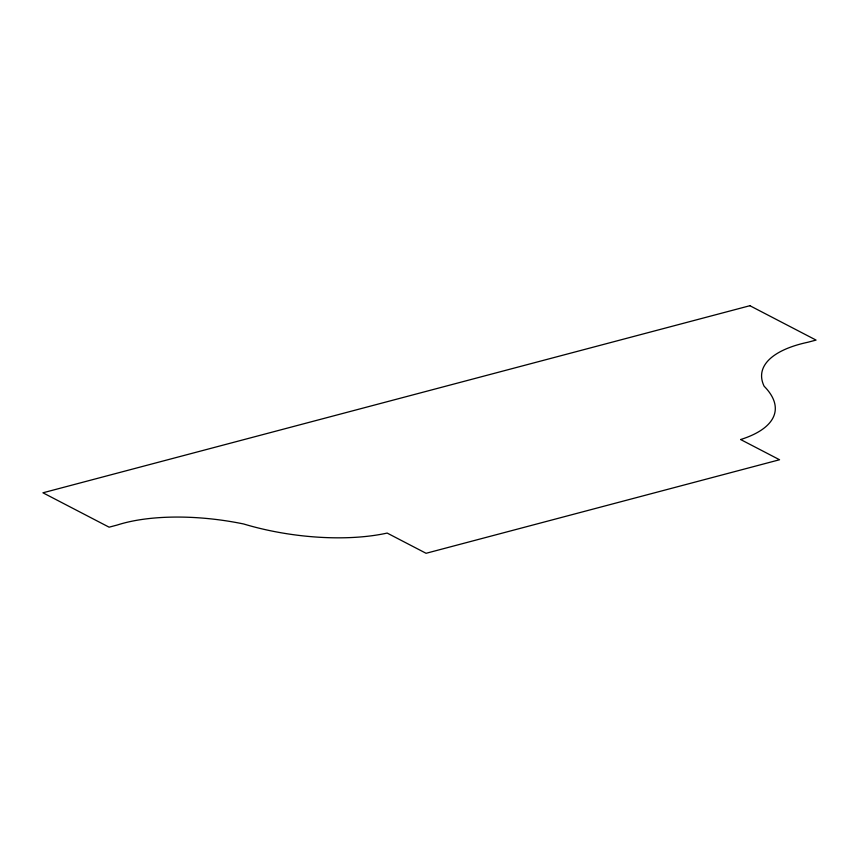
<?xml version="1.0" encoding="UTF-8"?>
<svg xmlns="http://www.w3.org/2000/svg" width="859" height="859" viewBox="0 0 859 859"><rect width="100%" height="100%" fill="white"/><g stroke="black" fill="none" stroke-linecap="round" stroke-linejoin="round"><path stroke-width="1.29" d="M749.896 305.707L42.95 492.798L109.104 527.179L117.189 525.042A131.094 50.595 7.8 0 1 243.688 523.99A134.068 51.733 7.8 0 0 387.162 533.074L426.075 553.293L779.543 459.748L740.63 439.529A134.068 51.733 7.8 0 0 764.145 386.249A131.094 50.595 7.8 0 1 807.965 342.226L816.05 340.089L749.896 305.707"/></g></svg>
